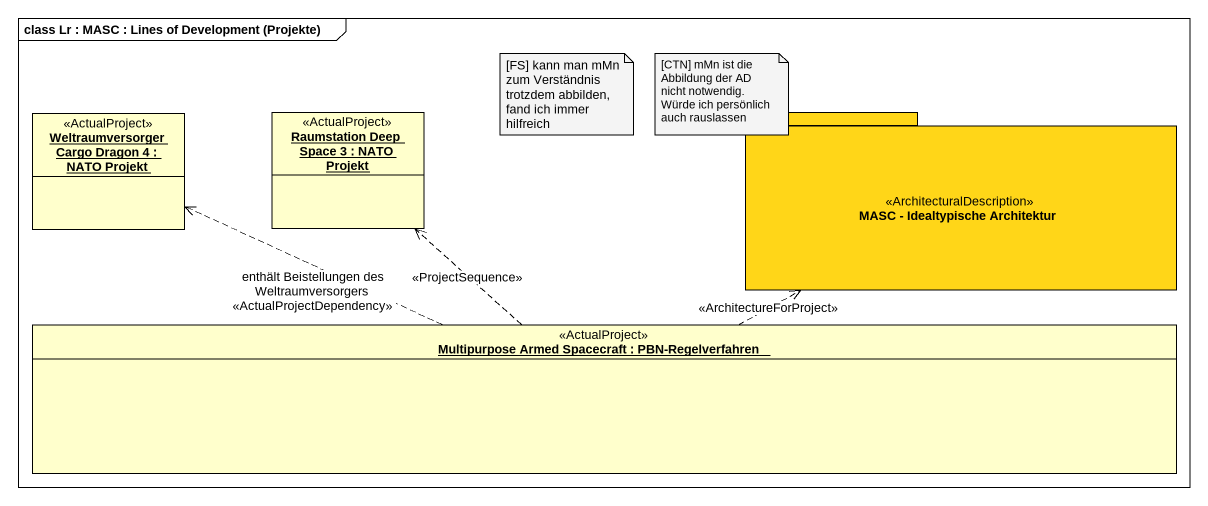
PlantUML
@startuml
mainframe class Lr : MASC : Lines of Development (Projekte)
hide circle
hide empty members
object "Weltraumversorger Cargo Dragon 4 : NATO Projekt" as Weltraumversorger_Cargo <<ActualProject>>
object "Raumstation Deep Space 3 : NATO Projekt" as Raumstation_Deep_Space_3 <<ActualProject>>
package "MASC - Idealtypische Architektur" as MASC_Idealtypische <<ArchitecturalDescription>> #FFD618 {
}
object "Multipurpose Armed Spacecraft : PBN-Regelverfahren" as Multipurpose_Armed <<ActualProject>>
Multipurpose_Armed .left.> Weltraumversorger_Cargo : enthält Beistellungen des Weltraumversorgers\n<<ActualProjectDependency>>
Multipurpose_Armed .up.> Raumstation_Deep_Space_3 : <<ProjectSequence>>
Multipurpose_Armed .right.> MASC_Idealtypische : <<ArchitectureForProject>>
note as N1
  [FS] kann man mMn zum Verständnis trotzdem abbilden, fand ich immer hilfreich
end note
note as N2
  [CTN] mMn ist die Abbildung der AD nicht notwendig. Würde ich persönlich auch rauslassen
end note
@enduml
